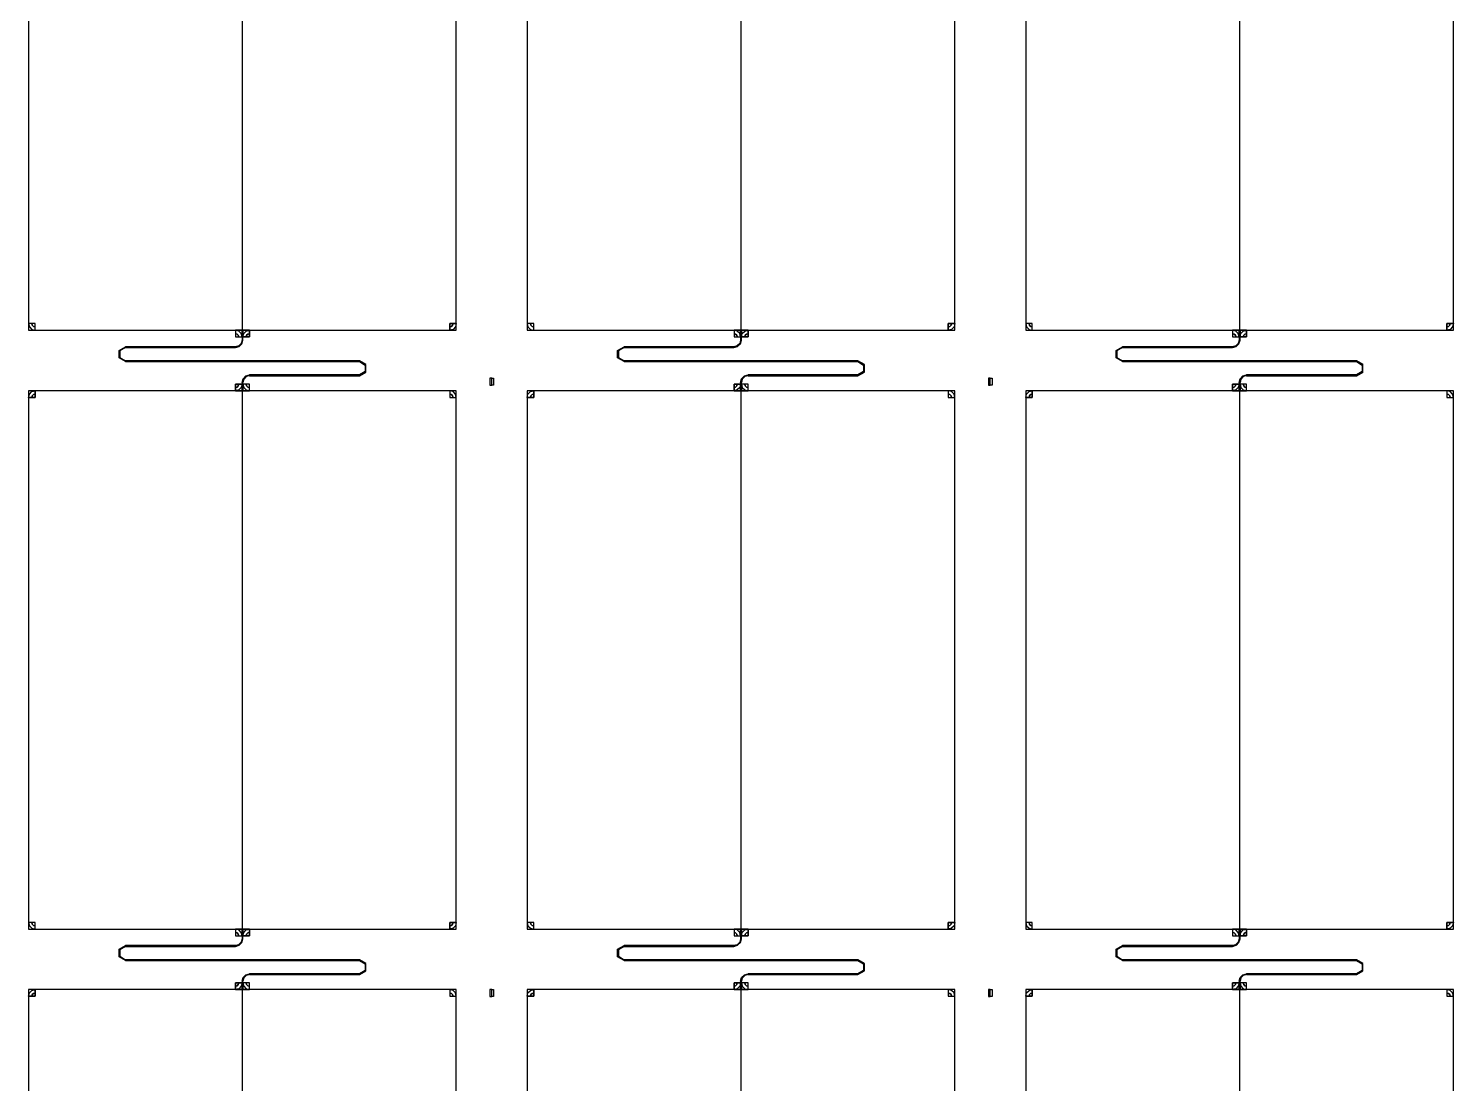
# Model space of a CAD drawing. Extents: x -50899 to 50899, y -48295 to 50898.
# Drawn here: x -25024 to -8876, y 2439 to 14394 of the extents above; entities that cross this region are included whole.
import ezdxf

# ---------------------------------------------------------------- set-up
doc = ezdxf.new("R2010")
doc.units = 0
doc.layers.add('GAP', color=1, linetype='continuous')
doc.layers.add('PIN', color=3, linetype='continuous')

# ---------------------------------------------------------------- blocks, each defined once
blk = doc.blocks.new('C1C')
at = {"layer": 'GAP'}
for points in [[(5550, 34503), (5550, 34583), (5530, 34583), (5530, 34503), (5550, 34503)], [(5550, 27574), (5550, 27654), (5530, 27654), (5530, 27574), (5550, 27574)]]:
    blk.add_lwpolyline(points, dxfattribs=at)
blk = doc.blocks.new('C1CGAP')
for points in [[(5149, 35125), (5149, 41225), (301, 41225), (301, 35125), (5149, 35125)], [(376, 35125), (376, 35200), (301, 35200), (301, 35125), (376, 35125)], [(301, 35200), (311, 35162), (339, 35135), (376, 35125), (376, 35162), (357, 35167), (344, 35181), (339, 35200), (301, 35200)], [(339, 35200), (344, 35181), (357, 35167), (376, 35162), (376, 35200), (376, 35200), (376, 35200), (376, 35200), (339, 35200)], [(2646, 35125), (2646, 35050), (2721, 35050), (2721, 35125), (2646, 35125)], [(2721, 35050), (2710, 35087), (2683, 35115), (2646, 35125), (2646, 35087), (2664, 35082), (2678, 35068), (2683, 35050), (2721, 35050)], [(2683, 35050), (2678, 35068), (2664, 35082), (2646, 35087), (2646, 35050), (2646, 35050), (2646, 35050), (2646, 35050), (2683, 35050)], [(2730, 35014), (2730, 35125), (2721, 35125), (2721, 35014), (2730, 35014)], [(2730, 35125), (2730, 35050), (2805, 35050), (2805, 35125), (2730, 35125)], [(2730, 35050), (2740, 35087), (2767, 35115), (2805, 35125), (2805, 35087), (2786, 35082), (2772, 35068), (2767, 35050), (2730, 35050)], [(2767, 35050), (2772, 35068), (2786, 35082), (2805, 35087), (2805, 35050), (2805, 35050), (2805, 35050), (2805, 35050), (2767, 35050)], [(5149, 35125), (5149, 35200), (5074, 35200), (5074, 35125), (5149, 35125)], [(5149, 35200), (5139, 35162), (5112, 35135), (5074, 35125), (5074, 35162), (5093, 35167), (5106, 35181), (5112, 35200), (5149, 35200)], [(5112, 35200), (5106, 35181), (5093, 35167), (5074, 35162), (5074, 35200), (5074, 35200), (5074, 35200), (5074, 35200), (5112, 35200)], [(1400, 34769), (1327, 34811), (1327, 34896), (1400, 34938), (1400, 34934), (1331, 34894), (1331, 34814), (1400, 34774), (1400, 34769)], [(1400, 34774), (1331, 34814), (1331, 34894), (1400, 34934), (1400, 34929), (1335, 34891), (1335, 34816), (1400, 34778), (1400, 34774)], [(1400, 34929), (2645, 34929), (2645, 34938), (1400, 34938), (1400, 34929)], [(2645, 34929), (2687, 34941), (2718, 34971), (2730, 35014), (2725, 35014), (2714, 34974), (2685, 34944), (2645, 34934), (2645, 34929)], [(2645, 34934), (2685, 34944), (2714, 34974), (2725, 35014), (2721, 35014), (2710, 34976), (2683, 34948), (2645, 34938), (2645, 34934)], [(4050, 34778), (1400, 34778), (1400, 34769), (4050, 34769), (4050, 34778)], [(4050, 34609), (4123, 34651), (4123, 34736), (4050, 34778), (4050, 34774), (4119, 34734), (4119, 34654), (4050, 34614), (4050, 34609)], [(4050, 34614), (4119, 34654), (4119, 34734), (4050, 34774), (4050, 34769), (4115, 34731), (4115, 34656), (4050, 34618), (4050, 34614)], [(2721, 34534), (2732, 34576), (2763, 34607), (2805, 34618), (2805, 34614), (2765, 34603), (2736, 34574), (2725, 34534), (2721, 34534)], [(2725, 34534), (2736, 34574), (2765, 34603), (2805, 34614), (2805, 34609), (2767, 34599), (2740, 34571), (2730, 34534), (2725, 34534)], [(2805, 34609), (4050, 34609), (4050, 34618), (2805, 34618), (2805, 34609)], [(5149, 28339), (5149, 34439), (301, 34439), (301, 28339), (5149, 28339)], [(301, 34439), (301, 34364), (376, 34364), (376, 34439), (301, 34439)], [(301, 34364), (311, 34401), (339, 34429), (376, 34439), (376, 34401), (357, 34396), (344, 34382), (339, 34364), (301, 34364)], [(339, 34364), (344, 34382), (357, 34396), (376, 34401), (376, 34364), (376, 34364), (376, 34364), (376, 34364), (339, 34364)], [(2721, 34439), (2721, 34514), (2646, 34514), (2646, 34439), (2721, 34439)], [(2721, 34514), (2710, 34476), (2683, 34449), (2646, 34439), (2646, 34476), (2664, 34481), (2678, 34495), (2683, 34514), (2721, 34514)], [(2683, 34514), (2678, 34495), (2664, 34481), (2646, 34476), (2646, 34514), (2646, 34514), (2646, 34514), (2646, 34514), (2683, 34514)], [(2730, 34439), (2730, 34534), (2721, 34534), (2721, 34439), (2730, 34439)], [(2805, 34439), (2805, 34514), (2730, 34514), (2730, 34439), (2805, 34439)], [(2730, 34514), (2740, 34476), (2767, 34449), (2805, 34439), (2805, 34476), (2786, 34481), (2772, 34495), (2767, 34514), (2730, 34514)], [(2767, 34514), (2772, 34495), (2786, 34481), (2805, 34476), (2805, 34514), (2805, 34514), (2805, 34514), (2805, 34514), (2767, 34514)], [(5074, 34439), (5074, 34364), (5149, 34364), (5149, 34439), (5074, 34439)], [(5149, 34364), (5139, 34401), (5112, 34429), (5074, 34439), (5074, 34401), (5093, 34396), (5106, 34382), (5112, 34364), (5149, 34364)], [(5112, 34364), (5106, 34382), (5093, 34396), (5074, 34401), (5074, 34364), (5074, 34364), (5074, 34364), (5074, 34364), (5112, 34364)], [(376, 28339), (376, 28414), (301, 28414), (301, 28339), (376, 28339)], [(301, 28414), (311, 28376), (339, 28349), (376, 28339), (376, 28376), (357, 28381), (344, 28395), (339, 28414), (301, 28414)], [(339, 28414), (344, 28395), (357, 28381), (376, 28376), (376, 28414), (376, 28414), (376, 28414), (376, 28414), (339, 28414)], [(2646, 28339), (2646, 28264), (2721, 28264), (2721, 28339), (2646, 28339)], [(2721, 28264), (2710, 28301), (2683, 28329), (2646, 28339), (2646, 28301), (2664, 28296), (2678, 28282), (2683, 28264), (2721, 28264)], [(2683, 28264), (2678, 28282), (2664, 28296), (2646, 28301), (2646, 28264), (2646, 28264), (2646, 28264), (2646, 28264), (2683, 28264)], [(2730, 28228), (2730, 28339), (2721, 28339), (2721, 28228), (2730, 28228)], [(2730, 28339), (2730, 28264), (2805, 28264), (2805, 28339), (2730, 28339)], [(2730, 28264), (2740, 28301), (2767, 28329), (2805, 28339), (2805, 28301), (2786, 28296), (2772, 28282), (2767, 28264), (2730, 28264)], [(2767, 28264), (2772, 28282), (2786, 28296), (2805, 28301), (2805, 28264), (2805, 28264), (2805, 28264), (2805, 28264), (2767, 28264)], [(5149, 28339), (5149, 28414), (5074, 28414), (5074, 28339), (5149, 28339)], [(5149, 28414), (5139, 28376), (5112, 28349), (5074, 28339), (5074, 28376), (5093, 28381), (5106, 28395), (5112, 28414), (5149, 28414)], [(5112, 28414), (5106, 28395), (5093, 28381), (5074, 28376), (5074, 28414), (5074, 28414), (5074, 28414), (5074, 28414), (5112, 28414)], [(1400, 27983), (1327, 28025), (1327, 28110), (1400, 28152), (1400, 28148), (1331, 28108), (1331, 28028), (1400, 27988), (1400, 27983)], [(1400, 27988), (1331, 28028), (1331, 28108), (1400, 28148), (1400, 28143), (1335, 28105), (1335, 28030), (1400, 27992), (1400, 27988)], [(1400, 28143), (2645, 28143), (2645, 28152), (1400, 28152), (1400, 28143)], [(2645, 28143), (2687, 28155), (2718, 28185), (2730, 28228), (2725, 28228), (2714, 28188), (2685, 28158), (2645, 28148), (2645, 28143)], [(2645, 28148), (2685, 28158), (2714, 28188), (2725, 28228), (2721, 28228), (2710, 28190), (2683, 28162), (2645, 28152), (2645, 28148)], [(4050, 27992), (1400, 27992), (1400, 27983), (4050, 27983), (4050, 27992)], [(4050, 27823), (4123, 27865), (4123, 27950), (4050, 27992), (4050, 27988), (4119, 27948), (4119, 27868), (4050, 27828), (4050, 27823)], [(4050, 27828), (4119, 27868), (4119, 27948), (4050, 27988), (4050, 27983), (4115, 27945), (4115, 27870), (4050, 27832), (4050, 27828)], [(2721, 27748), (2732, 27790), (2763, 27821), (2805, 27832), (2805, 27828), (2765, 27817), (2736, 27788), (2725, 27748), (2721, 27748)], [(2725, 27748), (2736, 27788), (2765, 27817), (2805, 27828), (2805, 27823), (2767, 27813), (2740, 27785), (2730, 27748), (2725, 27748)], [(2805, 27823), (4050, 27823), (4050, 27832), (2805, 27832), (2805, 27823)], [(5149, 21553), (5149, 27653), (301, 27653), (301, 21553), (5149, 21553)], [(301, 27653), (301, 27578), (376, 27578), (376, 27653), (301, 27653)], [(301, 27578), (311, 27615), (339, 27643), (376, 27653), (376, 27615), (357, 27610), (344, 27596), (339, 27578), (301, 27578)], [(339, 27578), (344, 27596), (357, 27610), (376, 27615), (376, 27578), (376, 27578), (376, 27578), (376, 27578), (339, 27578)], [(2721, 27653), (2721, 27728), (2646, 27728), (2646, 27653), (2721, 27653)], [(2721, 27728), (2710, 27690), (2683, 27663), (2646, 27653), (2646, 27690), (2664, 27695), (2678, 27709), (2683, 27728), (2721, 27728)], [(2683, 27728), (2678, 27709), (2664, 27695), (2646, 27690), (2646, 27728), (2646, 27728), (2646, 27728), (2646, 27728), (2683, 27728)], [(2730, 27653), (2730, 27748), (2721, 27748), (2721, 27653), (2730, 27653)], [(2805, 27653), (2805, 27728), (2730, 27728), (2730, 27653), (2805, 27653)], [(2730, 27728), (2740, 27690), (2767, 27663), (2805, 27653), (2805, 27690), (2786, 27695), (2772, 27709), (2767, 27728), (2730, 27728)], [(2767, 27728), (2772, 27709), (2786, 27695), (2805, 27690), (2805, 27728), (2805, 27728), (2805, 27728), (2805, 27728), (2767, 27728)], [(5074, 27653), (5074, 27578), (5149, 27578), (5149, 27653), (5074, 27653)], [(5149, 27578), (5139, 27615), (5112, 27643), (5074, 27653), (5074, 27615), (5093, 27610), (5106, 27596), (5112, 27578), (5149, 27578)], [(5112, 27578), (5106, 27596), (5093, 27610), (5074, 27615), (5074, 27578), (5074, 27578), (5074, 27578), (5074, 27578), (5112, 27578)]]:
    blk.add_lwpolyline(points)
blk = doc.blocks.new('C1CPIN')
for points in [[(2727, 35125), (2727, 41225), (2724, 41225), (2724, 35125), (2727, 35125)], [(339, 35200), (344, 35181), (357, 35167), (376, 35162), (376, 35162), (357, 35167), (344, 35181), (339, 35200), (339, 35200)], [(339, 35200), (344, 35181), (357, 35167), (376, 35162), (376, 35162), (357, 35167), (344, 35181), (339, 35200), (339, 35200)], [(2683, 35050), (2678, 35068), (2664, 35082), (2646, 35087), (2646, 35087), (2664, 35082), (2678, 35068), (2683, 35050), (2683, 35050)], [(2683, 35050), (2678, 35068), (2664, 35082), (2646, 35087), (2646, 35087), (2664, 35082), (2678, 35068), (2683, 35050), (2683, 35050)], [(2727, 35014), (2727, 35125), (2724, 35125), (2724, 35014), (2727, 35014)], [(2767, 35050), (2772, 35068), (2786, 35082), (2805, 35087), (2805, 35087), (2786, 35082), (2772, 35068), (2767, 35050), (2767, 35050)], [(2767, 35050), (2772, 35068), (2786, 35082), (2805, 35087), (2805, 35087), (2786, 35082), (2772, 35068), (2767, 35050), (2767, 35050)], [(5112, 35200), (5106, 35181), (5093, 35167), (5074, 35162), (5074, 35162), (5093, 35167), (5106, 35181), (5112, 35200), (5112, 35200)], [(5112, 35200), (5106, 35181), (5093, 35167), (5074, 35162), (5074, 35162), (5093, 35167), (5106, 35181), (5112, 35200), (5112, 35200)], [(1400, 34772), (1329, 34813), (1329, 34894), (1400, 34935), (1400, 34934), (1331, 34894), (1331, 34814), (1400, 34774), (1400, 34772)], [(1400, 34774), (1331, 34814), (1331, 34894), (1400, 34934), (1400, 34932), (1332, 34893), (1332, 34814), (1400, 34775), (1400, 34774)], [(1400, 34932), (2645, 34932), (2645, 34935), (1400, 34935), (1400, 34932)], [(2645, 34932), (2686, 34943), (2716, 34973), (2727, 35014), (2725, 35014), (2714, 34974), (2685, 34944), (2645, 34934), (2645, 34932)], [(2645, 34934), (2685, 34944), (2714, 34974), (2725, 35014), (2724, 35014), (2713, 34974), (2684, 34946), (2645, 34935), (2645, 34934)], [(4050, 34775), (1400, 34775), (1400, 34772), (4050, 34772), (4050, 34775)], [(4050, 34612), (4121, 34653), (4121, 34734), (4050, 34775), (4050, 34774), (4119, 34734), (4119, 34654), (4050, 34614), (4050, 34612)], [(4050, 34614), (4119, 34654), (4119, 34734), (4050, 34774), (4050, 34772), (4118, 34733), (4118, 34654), (4050, 34615), (4050, 34614)], [(2724, 34534), (2734, 34574), (2764, 34604), (2805, 34615), (2805, 34614), (2765, 34603), (2736, 34574), (2725, 34534), (2724, 34534)], [(2725, 34534), (2736, 34574), (2765, 34603), (2805, 34614), (2805, 34612), (2766, 34602), (2737, 34573), (2727, 34534), (2725, 34534)], [(2805, 34612), (4050, 34612), (4050, 34615), (2805, 34615), (2805, 34612)], [(339, 34364), (344, 34382), (357, 34396), (376, 34401), (376, 34401), (357, 34396), (344, 34382), (339, 34364), (339, 34364)], [(339, 34364), (344, 34382), (357, 34396), (376, 34401), (376, 34401), (357, 34396), (344, 34382), (339, 34364), (339, 34364)], [(2683, 34514), (2678, 34495), (2664, 34481), (2646, 34476), (2646, 34476), (2664, 34481), (2678, 34495), (2683, 34514), (2683, 34514)], [(2683, 34514), (2678, 34495), (2664, 34481), (2646, 34476), (2646, 34476), (2664, 34481), (2678, 34495), (2683, 34514), (2683, 34514)], [(2727, 34439), (2727, 34534), (2724, 34534), (2724, 34439), (2727, 34439)], [(2727, 28339), (2727, 34439), (2724, 34439), (2724, 28339), (2727, 28339)], [(2767, 34514), (2772, 34495), (2786, 34481), (2805, 34476), (2805, 34476), (2786, 34481), (2772, 34495), (2767, 34514), (2767, 34514)], [(2767, 34514), (2772, 34495), (2786, 34481), (2805, 34476), (2805, 34476), (2786, 34481), (2772, 34495), (2767, 34514), (2767, 34514)], [(5112, 34364), (5106, 34382), (5093, 34396), (5074, 34401), (5074, 34401), (5093, 34396), (5106, 34382), (5112, 34364), (5112, 34364)], [(5112, 34364), (5106, 34382), (5093, 34396), (5074, 34401), (5074, 34401), (5093, 34396), (5106, 34382), (5112, 34364), (5112, 34364)], [(339, 28414), (344, 28395), (357, 28381), (376, 28376), (376, 28376), (357, 28381), (344, 28395), (339, 28414), (339, 28414)], [(339, 28414), (344, 28395), (357, 28381), (376, 28376), (376, 28376), (357, 28381), (344, 28395), (339, 28414), (339, 28414)], [(2683, 28264), (2678, 28282), (2664, 28296), (2646, 28301), (2646, 28301), (2664, 28296), (2678, 28282), (2683, 28264), (2683, 28264)], [(2683, 28264), (2678, 28282), (2664, 28296), (2646, 28301), (2646, 28301), (2664, 28296), (2678, 28282), (2683, 28264), (2683, 28264)], [(2727, 28228), (2727, 28339), (2724, 28339), (2724, 28228), (2727, 28228)], [(2767, 28264), (2772, 28282), (2786, 28296), (2805, 28301), (2805, 28301), (2786, 28296), (2772, 28282), (2767, 28264), (2767, 28264)], [(2767, 28264), (2772, 28282), (2786, 28296), (2805, 28301), (2805, 28301), (2786, 28296), (2772, 28282), (2767, 28264), (2767, 28264)], [(5112, 28414), (5106, 28395), (5093, 28381), (5074, 28376), (5074, 28376), (5093, 28381), (5106, 28395), (5112, 28414), (5112, 28414)], [(5112, 28414), (5106, 28395), (5093, 28381), (5074, 28376), (5074, 28376), (5093, 28381), (5106, 28395), (5112, 28414), (5112, 28414)], [(1400, 27986), (1329, 28027), (1329, 28108), (1400, 28149), (1400, 28148), (1331, 28108), (1331, 28028), (1400, 27988), (1400, 27986)], [(1400, 27988), (1331, 28028), (1331, 28108), (1400, 28148), (1400, 28146), (1332, 28107), (1332, 28028), (1400, 27989), (1400, 27988)], [(1400, 28146), (2645, 28146), (2645, 28149), (1400, 28149), (1400, 28146)], [(2645, 28146), (2686, 28157), (2716, 28187), (2727, 28228), (2725, 28228), (2714, 28188), (2685, 28158), (2645, 28148), (2645, 28146)], [(2645, 28148), (2685, 28158), (2714, 28188), (2725, 28228), (2724, 28228), (2713, 28188), (2684, 28160), (2645, 28149), (2645, 28148)], [(4050, 27989), (1400, 27989), (1400, 27986), (4050, 27986), (4050, 27989)], [(4050, 27826), (4121, 27867), (4121, 27948), (4050, 27989), (4050, 27988), (4119, 27948), (4119, 27868), (4050, 27828), (4050, 27826)], [(4050, 27828), (4119, 27868), (4119, 27948), (4050, 27988), (4050, 27986), (4118, 27947), (4118, 27868), (4050, 27829), (4050, 27828)], [(2724, 27748), (2734, 27788), (2764, 27818), (2805, 27829), (2805, 27828), (2765, 27817), (2736, 27788), (2725, 27748), (2724, 27748)], [(2725, 27748), (2736, 27788), (2765, 27817), (2805, 27828), (2805, 27826), (2766, 27816), (2737, 27787), (2727, 27748), (2725, 27748)], [(2805, 27826), (4050, 27826), (4050, 27829), (2805, 27829), (2805, 27826)], [(339, 27578), (344, 27596), (357, 27610), (376, 27615), (376, 27615), (357, 27610), (344, 27596), (339, 27578), (339, 27578)], [(339, 27578), (344, 27596), (357, 27610), (376, 27615), (376, 27615), (357, 27610), (344, 27596), (339, 27578), (339, 27578)], [(2683, 27728), (2678, 27709), (2664, 27695), (2646, 27690), (2646, 27690), (2664, 27695), (2678, 27709), (2683, 27728), (2683, 27728)], [(2683, 27728), (2678, 27709), (2664, 27695), (2646, 27690), (2646, 27690), (2664, 27695), (2678, 27709), (2683, 27728), (2683, 27728)], [(2727, 27653), (2727, 27748), (2724, 27748), (2724, 27653), (2727, 27653)], [(2727, 21553), (2727, 27653), (2724, 27653), (2724, 21553), (2727, 21553)], [(2767, 27728), (2772, 27709), (2786, 27695), (2805, 27690), (2805, 27690), (2786, 27695), (2772, 27709), (2767, 27728), (2767, 27728)], [(2767, 27728), (2772, 27709), (2786, 27695), (2805, 27690), (2805, 27690), (2786, 27695), (2772, 27709), (2767, 27728), (2767, 27728)], [(5112, 27578), (5106, 27596), (5093, 27610), (5074, 27615), (5074, 27615), (5093, 27610), (5106, 27596), (5112, 27578), (5112, 27578)], [(5112, 27578), (5106, 27596), (5093, 27610), (5074, 27615), (5074, 27615), (5093, 27610), (5106, 27596), (5112, 27578), (5112, 27578)]]:
    blk.add_lwpolyline(points)
blk = doc.blocks.new('C1D')
at = {"layer": 'GAP'}
for points in [[(-100, 34503), (-100, 34583), (-80, 34583), (-80, 34503), (-100, 34503)], [(5550, 34503), (5550, 34583), (5530, 34583), (5530, 34503), (5550, 34503)], [(-100, 27574), (-100, 27654), (-80, 27654), (-80, 27574), (-100, 27574)], [(5550, 27574), (5550, 27654), (5530, 27654), (5530, 27574), (5550, 27574)]]:
    blk.add_lwpolyline(points, dxfattribs=at)
blk = doc.blocks.new('C1DGAP')
for points in [[(5149, 35125), (5149, 41225), (301, 41225), (301, 35125), (5149, 35125)], [(376, 35125), (376, 35200), (301, 35200), (301, 35125), (376, 35125)], [(301, 35200), (311, 35162), (339, 35135), (376, 35125), (376, 35162), (357, 35167), (344, 35181), (339, 35200), (301, 35200)], [(339, 35200), (344, 35181), (357, 35167), (376, 35162), (376, 35200), (376, 35200), (376, 35200), (376, 35200), (339, 35200)], [(2646, 35125), (2646, 35050), (2721, 35050), (2721, 35125), (2646, 35125)], [(2721, 35050), (2710, 35087), (2683, 35115), (2646, 35125), (2646, 35087), (2664, 35082), (2678, 35068), (2683, 35050), (2721, 35050)], [(2683, 35050), (2678, 35068), (2664, 35082), (2646, 35087), (2646, 35050), (2646, 35050), (2646, 35050), (2646, 35050), (2683, 35050)], [(2730, 35014), (2730, 35125), (2721, 35125), (2721, 35014), (2730, 35014)], [(2730, 35125), (2730, 35050), (2805, 35050), (2805, 35125), (2730, 35125)], [(2730, 35050), (2740, 35087), (2767, 35115), (2805, 35125), (2805, 35087), (2786, 35082), (2772, 35068), (2767, 35050), (2730, 35050)], [(2767, 35050), (2772, 35068), (2786, 35082), (2805, 35087), (2805, 35050), (2805, 35050), (2805, 35050), (2805, 35050), (2767, 35050)], [(5149, 35125), (5149, 35200), (5074, 35200), (5074, 35125), (5149, 35125)], [(5149, 35200), (5139, 35162), (5112, 35135), (5074, 35125), (5074, 35162), (5093, 35167), (5106, 35181), (5112, 35200), (5149, 35200)], [(5112, 35200), (5106, 35181), (5093, 35167), (5074, 35162), (5074, 35200), (5074, 35200), (5074, 35200), (5074, 35200), (5112, 35200)], [(1400, 34769), (1327, 34811), (1327, 34896), (1400, 34938), (1400, 34934), (1331, 34894), (1331, 34814), (1400, 34774), (1400, 34769)], [(1400, 34774), (1331, 34814), (1331, 34894), (1400, 34934), (1400, 34929), (1335, 34891), (1335, 34816), (1400, 34778), (1400, 34774)], [(1400, 34929), (2645, 34929), (2645, 34938), (1400, 34938), (1400, 34929)], [(2645, 34929), (2687, 34941), (2718, 34971), (2730, 35014), (2725, 35014), (2714, 34974), (2685, 34944), (2645, 34934), (2645, 34929)], [(2645, 34934), (2685, 34944), (2714, 34974), (2725, 35014), (2721, 35014), (2710, 34976), (2683, 34948), (2645, 34938), (2645, 34934)], [(4050, 34778), (1400, 34778), (1400, 34769), (4050, 34769), (4050, 34778)], [(4050, 34609), (4123, 34651), (4123, 34736), (4050, 34778), (4050, 34774), (4119, 34734), (4119, 34654), (4050, 34614), (4050, 34609)], [(4050, 34614), (4119, 34654), (4119, 34734), (4050, 34774), (4050, 34769), (4115, 34731), (4115, 34656), (4050, 34618), (4050, 34614)], [(2721, 34534), (2732, 34576), (2763, 34607), (2805, 34618), (2805, 34614), (2765, 34603), (2736, 34574), (2725, 34534), (2721, 34534)], [(2725, 34534), (2736, 34574), (2765, 34603), (2805, 34614), (2805, 34609), (2767, 34599), (2740, 34571), (2730, 34534), (2725, 34534)], [(2805, 34609), (4050, 34609), (4050, 34618), (2805, 34618), (2805, 34609)], [(5149, 28339), (5149, 34439), (301, 34439), (301, 28339), (5149, 28339)], [(301, 34439), (301, 34364), (376, 34364), (376, 34439), (301, 34439)], [(301, 34364), (311, 34401), (339, 34429), (376, 34439), (376, 34401), (357, 34396), (344, 34382), (339, 34364), (301, 34364)], [(339, 34364), (344, 34382), (357, 34396), (376, 34401), (376, 34364), (376, 34364), (376, 34364), (376, 34364), (339, 34364)], [(2721, 34439), (2721, 34514), (2646, 34514), (2646, 34439), (2721, 34439)], [(2721, 34514), (2710, 34476), (2683, 34449), (2646, 34439), (2646, 34476), (2664, 34481), (2678, 34495), (2683, 34514), (2721, 34514)], [(2683, 34514), (2678, 34495), (2664, 34481), (2646, 34476), (2646, 34514), (2646, 34514), (2646, 34514), (2646, 34514), (2683, 34514)], [(2730, 34439), (2730, 34534), (2721, 34534), (2721, 34439), (2730, 34439)], [(2805, 34439), (2805, 34514), (2730, 34514), (2730, 34439), (2805, 34439)], [(2730, 34514), (2740, 34476), (2767, 34449), (2805, 34439), (2805, 34476), (2786, 34481), (2772, 34495), (2767, 34514), (2730, 34514)], [(2767, 34514), (2772, 34495), (2786, 34481), (2805, 34476), (2805, 34514), (2805, 34514), (2805, 34514), (2805, 34514), (2767, 34514)], [(5074, 34439), (5074, 34364), (5149, 34364), (5149, 34439), (5074, 34439)], [(5149, 34364), (5139, 34401), (5112, 34429), (5074, 34439), (5074, 34401), (5093, 34396), (5106, 34382), (5112, 34364), (5149, 34364)], [(5112, 34364), (5106, 34382), (5093, 34396), (5074, 34401), (5074, 34364), (5074, 34364), (5074, 34364), (5074, 34364), (5112, 34364)], [(376, 28339), (376, 28414), (301, 28414), (301, 28339), (376, 28339)], [(301, 28414), (311, 28376), (339, 28349), (376, 28339), (376, 28376), (357, 28381), (344, 28395), (339, 28414), (301, 28414)], [(339, 28414), (344, 28395), (357, 28381), (376, 28376), (376, 28414), (376, 28414), (376, 28414), (376, 28414), (339, 28414)], [(2646, 28339), (2646, 28264), (2721, 28264), (2721, 28339), (2646, 28339)], [(2721, 28264), (2710, 28301), (2683, 28329), (2646, 28339), (2646, 28301), (2664, 28296), (2678, 28282), (2683, 28264), (2721, 28264)], [(2683, 28264), (2678, 28282), (2664, 28296), (2646, 28301), (2646, 28264), (2646, 28264), (2646, 28264), (2646, 28264), (2683, 28264)], [(2730, 28228), (2730, 28339), (2721, 28339), (2721, 28228), (2730, 28228)], [(2730, 28339), (2730, 28264), (2805, 28264), (2805, 28339), (2730, 28339)], [(2730, 28264), (2740, 28301), (2767, 28329), (2805, 28339), (2805, 28301), (2786, 28296), (2772, 28282), (2767, 28264), (2730, 28264)], [(2767, 28264), (2772, 28282), (2786, 28296), (2805, 28301), (2805, 28264), (2805, 28264), (2805, 28264), (2805, 28264), (2767, 28264)], [(5149, 28339), (5149, 28414), (5074, 28414), (5074, 28339), (5149, 28339)], [(5149, 28414), (5139, 28376), (5112, 28349), (5074, 28339), (5074, 28376), (5093, 28381), (5106, 28395), (5112, 28414), (5149, 28414)], [(5112, 28414), (5106, 28395), (5093, 28381), (5074, 28376), (5074, 28414), (5074, 28414), (5074, 28414), (5074, 28414), (5112, 28414)], [(1400, 27983), (1327, 28025), (1327, 28110), (1400, 28152), (1400, 28148), (1331, 28108), (1331, 28028), (1400, 27988), (1400, 27983)], [(1400, 27988), (1331, 28028), (1331, 28108), (1400, 28148), (1400, 28143), (1335, 28105), (1335, 28030), (1400, 27992), (1400, 27988)], [(1400, 28143), (2645, 28143), (2645, 28152), (1400, 28152), (1400, 28143)], [(2645, 28143), (2687, 28155), (2718, 28185), (2730, 28228), (2725, 28228), (2714, 28188), (2685, 28158), (2645, 28148), (2645, 28143)], [(2645, 28148), (2685, 28158), (2714, 28188), (2725, 28228), (2721, 28228), (2710, 28190), (2683, 28162), (2645, 28152), (2645, 28148)], [(4050, 27992), (1400, 27992), (1400, 27983), (4050, 27983), (4050, 27992)], [(4050, 27823), (4123, 27865), (4123, 27950), (4050, 27992), (4050, 27988), (4119, 27948), (4119, 27868), (4050, 27828), (4050, 27823)], [(4050, 27828), (4119, 27868), (4119, 27948), (4050, 27988), (4050, 27983), (4115, 27945), (4115, 27870), (4050, 27832), (4050, 27828)], [(2721, 27748), (2732, 27790), (2763, 27821), (2805, 27832), (2805, 27828), (2765, 27817), (2736, 27788), (2725, 27748), (2721, 27748)], [(2725, 27748), (2736, 27788), (2765, 27817), (2805, 27828), (2805, 27823), (2767, 27813), (2740, 27785), (2730, 27748), (2725, 27748)], [(2805, 27823), (4050, 27823), (4050, 27832), (2805, 27832), (2805, 27823)], [(5149, 21553), (5149, 27653), (301, 27653), (301, 21553), (5149, 21553)], [(301, 27653), (301, 27578), (376, 27578), (376, 27653), (301, 27653)], [(301, 27578), (311, 27615), (339, 27643), (376, 27653), (376, 27615), (357, 27610), (344, 27596), (339, 27578), (301, 27578)], [(339, 27578), (344, 27596), (357, 27610), (376, 27615), (376, 27578), (376, 27578), (376, 27578), (376, 27578), (339, 27578)], [(2721, 27653), (2721, 27728), (2646, 27728), (2646, 27653), (2721, 27653)], [(2721, 27728), (2710, 27690), (2683, 27663), (2646, 27653), (2646, 27690), (2664, 27695), (2678, 27709), (2683, 27728), (2721, 27728)], [(2683, 27728), (2678, 27709), (2664, 27695), (2646, 27690), (2646, 27728), (2646, 27728), (2646, 27728), (2646, 27728), (2683, 27728)], [(2730, 27653), (2730, 27748), (2721, 27748), (2721, 27653), (2730, 27653)], [(2805, 27653), (2805, 27728), (2730, 27728), (2730, 27653), (2805, 27653)], [(2730, 27728), (2740, 27690), (2767, 27663), (2805, 27653), (2805, 27690), (2786, 27695), (2772, 27709), (2767, 27728), (2730, 27728)], [(2767, 27728), (2772, 27709), (2786, 27695), (2805, 27690), (2805, 27728), (2805, 27728), (2805, 27728), (2805, 27728), (2767, 27728)], [(5074, 27653), (5074, 27578), (5149, 27578), (5149, 27653), (5074, 27653)], [(5149, 27578), (5139, 27615), (5112, 27643), (5074, 27653), (5074, 27615), (5093, 27610), (5106, 27596), (5112, 27578), (5149, 27578)], [(5112, 27578), (5106, 27596), (5093, 27610), (5074, 27615), (5074, 27578), (5074, 27578), (5074, 27578), (5074, 27578), (5112, 27578)]]:
    blk.add_lwpolyline(points)
blk = doc.blocks.new('C1DPIN')
for points in [[(2727, 35125), (2727, 41225), (2724, 41225), (2724, 35125), (2727, 35125)], [(339, 35200), (344, 35181), (357, 35167), (376, 35162), (376, 35162), (357, 35167), (344, 35181), (339, 35200), (339, 35200)], [(339, 35200), (344, 35181), (357, 35167), (376, 35162), (376, 35162), (357, 35167), (344, 35181), (339, 35200), (339, 35200)], [(2683, 35050), (2678, 35068), (2664, 35082), (2646, 35087), (2646, 35087), (2664, 35082), (2678, 35068), (2683, 35050), (2683, 35050)], [(2683, 35050), (2678, 35068), (2664, 35082), (2646, 35087), (2646, 35087), (2664, 35082), (2678, 35068), (2683, 35050), (2683, 35050)], [(2727, 35014), (2727, 35125), (2724, 35125), (2724, 35014), (2727, 35014)], [(2767, 35050), (2772, 35068), (2786, 35082), (2805, 35087), (2805, 35087), (2786, 35082), (2772, 35068), (2767, 35050), (2767, 35050)], [(2767, 35050), (2772, 35068), (2786, 35082), (2805, 35087), (2805, 35087), (2786, 35082), (2772, 35068), (2767, 35050), (2767, 35050)], [(5112, 35200), (5106, 35181), (5093, 35167), (5074, 35162), (5074, 35162), (5093, 35167), (5106, 35181), (5112, 35200), (5112, 35200)], [(5112, 35200), (5106, 35181), (5093, 35167), (5074, 35162), (5074, 35162), (5093, 35167), (5106, 35181), (5112, 35200), (5112, 35200)], [(1400, 34772), (1329, 34813), (1329, 34894), (1400, 34935), (1400, 34934), (1331, 34894), (1331, 34814), (1400, 34774), (1400, 34772)], [(1400, 34774), (1331, 34814), (1331, 34894), (1400, 34934), (1400, 34932), (1332, 34893), (1332, 34814), (1400, 34775), (1400, 34774)], [(1400, 34932), (2645, 34932), (2645, 34935), (1400, 34935), (1400, 34932)], [(2645, 34932), (2686, 34943), (2716, 34973), (2727, 35014), (2725, 35014), (2714, 34974), (2685, 34944), (2645, 34934), (2645, 34932)], [(2645, 34934), (2685, 34944), (2714, 34974), (2725, 35014), (2724, 35014), (2713, 34974), (2684, 34946), (2645, 34935), (2645, 34934)], [(4050, 34775), (1400, 34775), (1400, 34772), (4050, 34772), (4050, 34775)], [(4050, 34612), (4121, 34653), (4121, 34734), (4050, 34775), (4050, 34774), (4119, 34734), (4119, 34654), (4050, 34614), (4050, 34612)], [(4050, 34614), (4119, 34654), (4119, 34734), (4050, 34774), (4050, 34772), (4118, 34733), (4118, 34654), (4050, 34615), (4050, 34614)], [(2724, 34534), (2734, 34574), (2764, 34604), (2805, 34615), (2805, 34614), (2765, 34603), (2736, 34574), (2725, 34534), (2724, 34534)], [(2725, 34534), (2736, 34574), (2765, 34603), (2805, 34614), (2805, 34612), (2766, 34602), (2737, 34573), (2727, 34534), (2725, 34534)], [(2805, 34612), (4050, 34612), (4050, 34615), (2805, 34615), (2805, 34612)], [(339, 34364), (344, 34382), (357, 34396), (376, 34401), (376, 34401), (357, 34396), (344, 34382), (339, 34364), (339, 34364)], [(339, 34364), (344, 34382), (357, 34396), (376, 34401), (376, 34401), (357, 34396), (344, 34382), (339, 34364), (339, 34364)], [(2683, 34514), (2678, 34495), (2664, 34481), (2646, 34476), (2646, 34476), (2664, 34481), (2678, 34495), (2683, 34514), (2683, 34514)], [(2683, 34514), (2678, 34495), (2664, 34481), (2646, 34476), (2646, 34476), (2664, 34481), (2678, 34495), (2683, 34514), (2683, 34514)], [(2727, 34439), (2727, 34534), (2724, 34534), (2724, 34439), (2727, 34439)], [(2727, 28339), (2727, 34439), (2724, 34439), (2724, 28339), (2727, 28339)], [(2767, 34514), (2772, 34495), (2786, 34481), (2805, 34476), (2805, 34476), (2786, 34481), (2772, 34495), (2767, 34514), (2767, 34514)], [(2767, 34514), (2772, 34495), (2786, 34481), (2805, 34476), (2805, 34476), (2786, 34481), (2772, 34495), (2767, 34514), (2767, 34514)], [(5112, 34364), (5106, 34382), (5093, 34396), (5074, 34401), (5074, 34401), (5093, 34396), (5106, 34382), (5112, 34364), (5112, 34364)], [(5112, 34364), (5106, 34382), (5093, 34396), (5074, 34401), (5074, 34401), (5093, 34396), (5106, 34382), (5112, 34364), (5112, 34364)], [(339, 28414), (344, 28395), (357, 28381), (376, 28376), (376, 28376), (357, 28381), (344, 28395), (339, 28414), (339, 28414)], [(339, 28414), (344, 28395), (357, 28381), (376, 28376), (376, 28376), (357, 28381), (344, 28395), (339, 28414), (339, 28414)], [(2683, 28264), (2678, 28282), (2664, 28296), (2646, 28301), (2646, 28301), (2664, 28296), (2678, 28282), (2683, 28264), (2683, 28264)], [(2683, 28264), (2678, 28282), (2664, 28296), (2646, 28301), (2646, 28301), (2664, 28296), (2678, 28282), (2683, 28264), (2683, 28264)], [(2727, 28228), (2727, 28339), (2724, 28339), (2724, 28228), (2727, 28228)], [(2767, 28264), (2772, 28282), (2786, 28296), (2805, 28301), (2805, 28301), (2786, 28296), (2772, 28282), (2767, 28264), (2767, 28264)], [(2767, 28264), (2772, 28282), (2786, 28296), (2805, 28301), (2805, 28301), (2786, 28296), (2772, 28282), (2767, 28264), (2767, 28264)], [(5112, 28414), (5106, 28395), (5093, 28381), (5074, 28376), (5074, 28376), (5093, 28381), (5106, 28395), (5112, 28414), (5112, 28414)], [(5112, 28414), (5106, 28395), (5093, 28381), (5074, 28376), (5074, 28376), (5093, 28381), (5106, 28395), (5112, 28414), (5112, 28414)], [(1400, 27986), (1329, 28027), (1329, 28108), (1400, 28149), (1400, 28148), (1331, 28108), (1331, 28028), (1400, 27988), (1400, 27986)], [(1400, 27988), (1331, 28028), (1331, 28108), (1400, 28148), (1400, 28146), (1332, 28107), (1332, 28028), (1400, 27989), (1400, 27988)], [(1400, 28146), (2645, 28146), (2645, 28149), (1400, 28149), (1400, 28146)], [(2645, 28146), (2686, 28157), (2716, 28187), (2727, 28228), (2725, 28228), (2714, 28188), (2685, 28158), (2645, 28148), (2645, 28146)], [(2645, 28148), (2685, 28158), (2714, 28188), (2725, 28228), (2724, 28228), (2713, 28188), (2684, 28160), (2645, 28149), (2645, 28148)], [(4050, 27989), (1400, 27989), (1400, 27986), (4050, 27986), (4050, 27989)], [(4050, 27826), (4121, 27867), (4121, 27948), (4050, 27989), (4050, 27988), (4119, 27948), (4119, 27868), (4050, 27828), (4050, 27826)], [(4050, 27828), (4119, 27868), (4119, 27948), (4050, 27988), (4050, 27986), (4118, 27947), (4118, 27868), (4050, 27829), (4050, 27828)], [(2724, 27748), (2734, 27788), (2764, 27818), (2805, 27829), (2805, 27828), (2765, 27817), (2736, 27788), (2725, 27748), (2724, 27748)], [(2725, 27748), (2736, 27788), (2765, 27817), (2805, 27828), (2805, 27826), (2766, 27816), (2737, 27787), (2727, 27748), (2725, 27748)], [(2805, 27826), (4050, 27826), (4050, 27829), (2805, 27829), (2805, 27826)], [(339, 27578), (344, 27596), (357, 27610), (376, 27615), (376, 27615), (357, 27610), (344, 27596), (339, 27578), (339, 27578)], [(339, 27578), (344, 27596), (357, 27610), (376, 27615), (376, 27615), (357, 27610), (344, 27596), (339, 27578), (339, 27578)], [(2683, 27728), (2678, 27709), (2664, 27695), (2646, 27690), (2646, 27690), (2664, 27695), (2678, 27709), (2683, 27728), (2683, 27728)], [(2683, 27728), (2678, 27709), (2664, 27695), (2646, 27690), (2646, 27690), (2664, 27695), (2678, 27709), (2683, 27728), (2683, 27728)], [(2727, 27653), (2727, 27748), (2724, 27748), (2724, 27653), (2727, 27653)], [(2727, 21553), (2727, 27653), (2724, 27653), (2724, 21553), (2727, 21553)], [(2767, 27728), (2772, 27709), (2786, 27695), (2805, 27690), (2805, 27690), (2786, 27695), (2772, 27709), (2767, 27728), (2767, 27728)], [(2767, 27728), (2772, 27709), (2786, 27695), (2805, 27690), (2805, 27690), (2786, 27695), (2772, 27709), (2767, 27728), (2767, 27728)], [(5112, 27578), (5106, 27596), (5093, 27610), (5074, 27615), (5074, 27615), (5093, 27610), (5106, 27596), (5112, 27578), (5112, 27578)], [(5112, 27578), (5106, 27596), (5093, 27610), (5074, 27615), (5074, 27615), (5093, 27610), (5106, 27596), (5112, 27578), (5112, 27578)]]:
    blk.add_lwpolyline(points)
blk = doc.blocks.new('C1E')
at = {"layer": 'GAP'}
for points in [[(-100, 34503), (-100, 34583), (-80, 34583), (-80, 34503), (-100, 34503)], [(-100, 27574), (-100, 27654), (-80, 27654), (-80, 27574), (-100, 27574)]]:
    blk.add_lwpolyline(points, dxfattribs=at)
blk = doc.blocks.new('C1EGAP')
for points in [[(5149, 35125), (5149, 41225), (301, 41225), (301, 35125), (5149, 35125)], [(376, 35125), (376, 35200), (301, 35200), (301, 35125), (376, 35125)], [(301, 35200), (311, 35162), (339, 35135), (376, 35125), (376, 35162), (357, 35167), (344, 35181), (339, 35200), (301, 35200)], [(339, 35200), (344, 35181), (357, 35167), (376, 35162), (376, 35200), (376, 35200), (376, 35200), (376, 35200), (339, 35200)], [(2646, 35125), (2646, 35050), (2721, 35050), (2721, 35125), (2646, 35125)], [(2721, 35050), (2710, 35087), (2683, 35115), (2646, 35125), (2646, 35087), (2664, 35082), (2678, 35068), (2683, 35050), (2721, 35050)], [(2683, 35050), (2678, 35068), (2664, 35082), (2646, 35087), (2646, 35050), (2646, 35050), (2646, 35050), (2646, 35050), (2683, 35050)], [(2730, 35014), (2730, 35125), (2721, 35125), (2721, 35014), (2730, 35014)], [(2730, 35125), (2730, 35050), (2805, 35050), (2805, 35125), (2730, 35125)], [(2730, 35050), (2740, 35087), (2767, 35115), (2805, 35125), (2805, 35087), (2786, 35082), (2772, 35068), (2767, 35050), (2730, 35050)], [(2767, 35050), (2772, 35068), (2786, 35082), (2805, 35087), (2805, 35050), (2805, 35050), (2805, 35050), (2805, 35050), (2767, 35050)], [(5149, 35125), (5149, 35200), (5074, 35200), (5074, 35125), (5149, 35125)], [(5149, 35200), (5139, 35162), (5112, 35135), (5074, 35125), (5074, 35162), (5093, 35167), (5106, 35181), (5112, 35200), (5149, 35200)], [(5112, 35200), (5106, 35181), (5093, 35167), (5074, 35162), (5074, 35200), (5074, 35200), (5074, 35200), (5074, 35200), (5112, 35200)], [(1400, 34769), (1327, 34811), (1327, 34896), (1400, 34938), (1400, 34934), (1331, 34894), (1331, 34814), (1400, 34774), (1400, 34769)], [(1400, 34774), (1331, 34814), (1331, 34894), (1400, 34934), (1400, 34929), (1335, 34891), (1335, 34816), (1400, 34778), (1400, 34774)], [(1400, 34929), (2645, 34929), (2645, 34938), (1400, 34938), (1400, 34929)], [(2645, 34929), (2687, 34941), (2718, 34971), (2730, 35014), (2725, 35014), (2714, 34974), (2685, 34944), (2645, 34934), (2645, 34929)], [(2645, 34934), (2685, 34944), (2714, 34974), (2725, 35014), (2721, 35014), (2710, 34976), (2683, 34948), (2645, 34938), (2645, 34934)], [(4050, 34778), (1400, 34778), (1400, 34769), (4050, 34769), (4050, 34778)], [(4050, 34609), (4123, 34651), (4123, 34736), (4050, 34778), (4050, 34774), (4119, 34734), (4119, 34654), (4050, 34614), (4050, 34609)], [(4050, 34614), (4119, 34654), (4119, 34734), (4050, 34774), (4050, 34769), (4115, 34731), (4115, 34656), (4050, 34618), (4050, 34614)], [(2721, 34534), (2732, 34576), (2763, 34607), (2805, 34618), (2805, 34614), (2765, 34603), (2736, 34574), (2725, 34534), (2721, 34534)], [(2725, 34534), (2736, 34574), (2765, 34603), (2805, 34614), (2805, 34609), (2767, 34599), (2740, 34571), (2730, 34534), (2725, 34534)], [(2805, 34609), (4050, 34609), (4050, 34618), (2805, 34618), (2805, 34609)], [(5149, 28339), (5149, 34439), (301, 34439), (301, 28339), (5149, 28339)], [(301, 34439), (301, 34364), (376, 34364), (376, 34439), (301, 34439)], [(301, 34364), (311, 34401), (339, 34429), (376, 34439), (376, 34401), (357, 34396), (344, 34382), (339, 34364), (301, 34364)], [(339, 34364), (344, 34382), (357, 34396), (376, 34401), (376, 34364), (376, 34364), (376, 34364), (376, 34364), (339, 34364)], [(2721, 34439), (2721, 34514), (2646, 34514), (2646, 34439), (2721, 34439)], [(2721, 34514), (2710, 34476), (2683, 34449), (2646, 34439), (2646, 34476), (2664, 34481), (2678, 34495), (2683, 34514), (2721, 34514)], [(2683, 34514), (2678, 34495), (2664, 34481), (2646, 34476), (2646, 34514), (2646, 34514), (2646, 34514), (2646, 34514), (2683, 34514)], [(2730, 34439), (2730, 34534), (2721, 34534), (2721, 34439), (2730, 34439)], [(2805, 34439), (2805, 34514), (2730, 34514), (2730, 34439), (2805, 34439)], [(2730, 34514), (2740, 34476), (2767, 34449), (2805, 34439), (2805, 34476), (2786, 34481), (2772, 34495), (2767, 34514), (2730, 34514)], [(2767, 34514), (2772, 34495), (2786, 34481), (2805, 34476), (2805, 34514), (2805, 34514), (2805, 34514), (2805, 34514), (2767, 34514)], [(5074, 34439), (5074, 34364), (5149, 34364), (5149, 34439), (5074, 34439)], [(5149, 34364), (5139, 34401), (5112, 34429), (5074, 34439), (5074, 34401), (5093, 34396), (5106, 34382), (5112, 34364), (5149, 34364)], [(5112, 34364), (5106, 34382), (5093, 34396), (5074, 34401), (5074, 34364), (5074, 34364), (5074, 34364), (5074, 34364), (5112, 34364)], [(376, 28339), (376, 28414), (301, 28414), (301, 28339), (376, 28339)], [(301, 28414), (311, 28376), (339, 28349), (376, 28339), (376, 28376), (357, 28381), (344, 28395), (339, 28414), (301, 28414)], [(339, 28414), (344, 28395), (357, 28381), (376, 28376), (376, 28414), (376, 28414), (376, 28414), (376, 28414), (339, 28414)], [(2646, 28339), (2646, 28264), (2721, 28264), (2721, 28339), (2646, 28339)], [(2721, 28264), (2710, 28301), (2683, 28329), (2646, 28339), (2646, 28301), (2664, 28296), (2678, 28282), (2683, 28264), (2721, 28264)], [(2683, 28264), (2678, 28282), (2664, 28296), (2646, 28301), (2646, 28264), (2646, 28264), (2646, 28264), (2646, 28264), (2683, 28264)], [(2730, 28228), (2730, 28339), (2721, 28339), (2721, 28228), (2730, 28228)], [(2730, 28339), (2730, 28264), (2805, 28264), (2805, 28339), (2730, 28339)], [(2730, 28264), (2740, 28301), (2767, 28329), (2805, 28339), (2805, 28301), (2786, 28296), (2772, 28282), (2767, 28264), (2730, 28264)], [(2767, 28264), (2772, 28282), (2786, 28296), (2805, 28301), (2805, 28264), (2805, 28264), (2805, 28264), (2805, 28264), (2767, 28264)], [(5149, 28339), (5149, 28414), (5074, 28414), (5074, 28339), (5149, 28339)], [(5149, 28414), (5139, 28376), (5112, 28349), (5074, 28339), (5074, 28376), (5093, 28381), (5106, 28395), (5112, 28414), (5149, 28414)], [(5112, 28414), (5106, 28395), (5093, 28381), (5074, 28376), (5074, 28414), (5074, 28414), (5074, 28414), (5074, 28414), (5112, 28414)], [(1400, 27983), (1327, 28025), (1327, 28110), (1400, 28152), (1400, 28148), (1331, 28108), (1331, 28028), (1400, 27988), (1400, 27983)], [(1400, 27988), (1331, 28028), (1331, 28108), (1400, 28148), (1400, 28143), (1335, 28105), (1335, 28030), (1400, 27992), (1400, 27988)], [(1400, 28143), (2645, 28143), (2645, 28152), (1400, 28152), (1400, 28143)], [(2645, 28143), (2687, 28155), (2718, 28185), (2730, 28228), (2725, 28228), (2714, 28188), (2685, 28158), (2645, 28148), (2645, 28143)], [(2645, 28148), (2685, 28158), (2714, 28188), (2725, 28228), (2721, 28228), (2710, 28190), (2683, 28162), (2645, 28152), (2645, 28148)], [(4050, 27992), (1400, 27992), (1400, 27983), (4050, 27983), (4050, 27992)], [(4050, 27823), (4123, 27865), (4123, 27950), (4050, 27992), (4050, 27988), (4119, 27948), (4119, 27868), (4050, 27828), (4050, 27823)], [(4050, 27828), (4119, 27868), (4119, 27948), (4050, 27988), (4050, 27983), (4115, 27945), (4115, 27870), (4050, 27832), (4050, 27828)], [(2721, 27748), (2732, 27790), (2763, 27821), (2805, 27832), (2805, 27828), (2765, 27817), (2736, 27788), (2725, 27748), (2721, 27748)], [(2725, 27748), (2736, 27788), (2765, 27817), (2805, 27828), (2805, 27823), (2767, 27813), (2740, 27785), (2730, 27748), (2725, 27748)], [(2805, 27823), (4050, 27823), (4050, 27832), (2805, 27832), (2805, 27823)], [(5149, 21553), (5149, 27653), (301, 27653), (301, 21553), (5149, 21553)], [(301, 27653), (301, 27578), (376, 27578), (376, 27653), (301, 27653)], [(301, 27578), (311, 27615), (339, 27643), (376, 27653), (376, 27615), (357, 27610), (344, 27596), (339, 27578), (301, 27578)], [(339, 27578), (344, 27596), (357, 27610), (376, 27615), (376, 27578), (376, 27578), (376, 27578), (376, 27578), (339, 27578)], [(2721, 27653), (2721, 27728), (2646, 27728), (2646, 27653), (2721, 27653)], [(2721, 27728), (2710, 27690), (2683, 27663), (2646, 27653), (2646, 27690), (2664, 27695), (2678, 27709), (2683, 27728), (2721, 27728)], [(2683, 27728), (2678, 27709), (2664, 27695), (2646, 27690), (2646, 27728), (2646, 27728), (2646, 27728), (2646, 27728), (2683, 27728)], [(2730, 27653), (2730, 27748), (2721, 27748), (2721, 27653), (2730, 27653)], [(2805, 27653), (2805, 27728), (2730, 27728), (2730, 27653), (2805, 27653)], [(2730, 27728), (2740, 27690), (2767, 27663), (2805, 27653), (2805, 27690), (2786, 27695), (2772, 27709), (2767, 27728), (2730, 27728)], [(2767, 27728), (2772, 27709), (2786, 27695), (2805, 27690), (2805, 27728), (2805, 27728), (2805, 27728), (2805, 27728), (2767, 27728)], [(5074, 27653), (5074, 27578), (5149, 27578), (5149, 27653), (5074, 27653)], [(5149, 27578), (5139, 27615), (5112, 27643), (5074, 27653), (5074, 27615), (5093, 27610), (5106, 27596), (5112, 27578), (5149, 27578)], [(5112, 27578), (5106, 27596), (5093, 27610), (5074, 27615), (5074, 27578), (5074, 27578), (5074, 27578), (5074, 27578), (5112, 27578)]]:
    blk.add_lwpolyline(points)
blk = doc.blocks.new('C1EPIN')
for points in [[(2727, 35125), (2727, 41225), (2724, 41225), (2724, 35125), (2727, 35125)], [(339, 35200), (344, 35181), (357, 35167), (376, 35162), (376, 35162), (357, 35167), (344, 35181), (339, 35200), (339, 35200)], [(339, 35200), (344, 35181), (357, 35167), (376, 35162), (376, 35162), (357, 35167), (344, 35181), (339, 35200), (339, 35200)], [(2683, 35050), (2678, 35068), (2664, 35082), (2646, 35087), (2646, 35087), (2664, 35082), (2678, 35068), (2683, 35050), (2683, 35050)], [(2683, 35050), (2678, 35068), (2664, 35082), (2646, 35087), (2646, 35087), (2664, 35082), (2678, 35068), (2683, 35050), (2683, 35050)], [(2727, 35014), (2727, 35125), (2724, 35125), (2724, 35014), (2727, 35014)], [(2767, 35050), (2772, 35068), (2786, 35082), (2805, 35087), (2805, 35087), (2786, 35082), (2772, 35068), (2767, 35050), (2767, 35050)], [(2767, 35050), (2772, 35068), (2786, 35082), (2805, 35087), (2805, 35087), (2786, 35082), (2772, 35068), (2767, 35050), (2767, 35050)], [(5112, 35200), (5106, 35181), (5093, 35167), (5074, 35162), (5074, 35162), (5093, 35167), (5106, 35181), (5112, 35200), (5112, 35200)], [(5112, 35200), (5106, 35181), (5093, 35167), (5074, 35162), (5074, 35162), (5093, 35167), (5106, 35181), (5112, 35200), (5112, 35200)], [(1400, 34772), (1329, 34813), (1329, 34894), (1400, 34935), (1400, 34934), (1331, 34894), (1331, 34814), (1400, 34774), (1400, 34772)], [(1400, 34774), (1331, 34814), (1331, 34894), (1400, 34934), (1400, 34932), (1332, 34893), (1332, 34814), (1400, 34775), (1400, 34774)], [(1400, 34932), (2645, 34932), (2645, 34935), (1400, 34935), (1400, 34932)], [(2645, 34932), (2686, 34943), (2716, 34973), (2727, 35014), (2725, 35014), (2714, 34974), (2685, 34944), (2645, 34934), (2645, 34932)], [(2645, 34934), (2685, 34944), (2714, 34974), (2725, 35014), (2724, 35014), (2713, 34974), (2684, 34946), (2645, 34935), (2645, 34934)], [(4050, 34775), (1400, 34775), (1400, 34772), (4050, 34772), (4050, 34775)], [(4050, 34612), (4121, 34653), (4121, 34734), (4050, 34775), (4050, 34774), (4119, 34734), (4119, 34654), (4050, 34614), (4050, 34612)], [(4050, 34614), (4119, 34654), (4119, 34734), (4050, 34774), (4050, 34772), (4118, 34733), (4118, 34654), (4050, 34615), (4050, 34614)], [(2724, 34534), (2734, 34574), (2764, 34604), (2805, 34615), (2805, 34614), (2765, 34603), (2736, 34574), (2725, 34534), (2724, 34534)], [(2725, 34534), (2736, 34574), (2765, 34603), (2805, 34614), (2805, 34612), (2766, 34602), (2737, 34573), (2727, 34534), (2725, 34534)], [(2805, 34612), (4050, 34612), (4050, 34615), (2805, 34615), (2805, 34612)], [(339, 34364), (344, 34382), (357, 34396), (376, 34401), (376, 34401), (357, 34396), (344, 34382), (339, 34364), (339, 34364)], [(339, 34364), (344, 34382), (357, 34396), (376, 34401), (376, 34401), (357, 34396), (344, 34382), (339, 34364), (339, 34364)], [(2683, 34514), (2678, 34495), (2664, 34481), (2646, 34476), (2646, 34476), (2664, 34481), (2678, 34495), (2683, 34514), (2683, 34514)], [(2683, 34514), (2678, 34495), (2664, 34481), (2646, 34476), (2646, 34476), (2664, 34481), (2678, 34495), (2683, 34514), (2683, 34514)], [(2727, 34439), (2727, 34534), (2724, 34534), (2724, 34439), (2727, 34439)], [(2727, 28339), (2727, 34439), (2724, 34439), (2724, 28339), (2727, 28339)], [(2767, 34514), (2772, 34495), (2786, 34481), (2805, 34476), (2805, 34476), (2786, 34481), (2772, 34495), (2767, 34514), (2767, 34514)], [(2767, 34514), (2772, 34495), (2786, 34481), (2805, 34476), (2805, 34476), (2786, 34481), (2772, 34495), (2767, 34514), (2767, 34514)], [(5112, 34364), (5106, 34382), (5093, 34396), (5074, 34401), (5074, 34401), (5093, 34396), (5106, 34382), (5112, 34364), (5112, 34364)], [(5112, 34364), (5106, 34382), (5093, 34396), (5074, 34401), (5074, 34401), (5093, 34396), (5106, 34382), (5112, 34364), (5112, 34364)], [(339, 28414), (344, 28395), (357, 28381), (376, 28376), (376, 28376), (357, 28381), (344, 28395), (339, 28414), (339, 28414)], [(339, 28414), (344, 28395), (357, 28381), (376, 28376), (376, 28376), (357, 28381), (344, 28395), (339, 28414), (339, 28414)], [(2683, 28264), (2678, 28282), (2664, 28296), (2646, 28301), (2646, 28301), (2664, 28296), (2678, 28282), (2683, 28264), (2683, 28264)], [(2683, 28264), (2678, 28282), (2664, 28296), (2646, 28301), (2646, 28301), (2664, 28296), (2678, 28282), (2683, 28264), (2683, 28264)], [(2727, 28228), (2727, 28339), (2724, 28339), (2724, 28228), (2727, 28228)], [(2767, 28264), (2772, 28282), (2786, 28296), (2805, 28301), (2805, 28301), (2786, 28296), (2772, 28282), (2767, 28264), (2767, 28264)], [(2767, 28264), (2772, 28282), (2786, 28296), (2805, 28301), (2805, 28301), (2786, 28296), (2772, 28282), (2767, 28264), (2767, 28264)], [(5112, 28414), (5106, 28395), (5093, 28381), (5074, 28376), (5074, 28376), (5093, 28381), (5106, 28395), (5112, 28414), (5112, 28414)], [(5112, 28414), (5106, 28395), (5093, 28381), (5074, 28376), (5074, 28376), (5093, 28381), (5106, 28395), (5112, 28414), (5112, 28414)], [(1400, 27986), (1329, 28027), (1329, 28108), (1400, 28149), (1400, 28148), (1331, 28108), (1331, 28028), (1400, 27988), (1400, 27986)], [(1400, 27988), (1331, 28028), (1331, 28108), (1400, 28148), (1400, 28146), (1332, 28107), (1332, 28028), (1400, 27989), (1400, 27988)], [(1400, 28146), (2645, 28146), (2645, 28149), (1400, 28149), (1400, 28146)], [(2645, 28146), (2686, 28157), (2716, 28187), (2727, 28228), (2725, 28228), (2714, 28188), (2685, 28158), (2645, 28148), (2645, 28146)], [(2645, 28148), (2685, 28158), (2714, 28188), (2725, 28228), (2724, 28228), (2713, 28188), (2684, 28160), (2645, 28149), (2645, 28148)], [(4050, 27989), (1400, 27989), (1400, 27986), (4050, 27986), (4050, 27989)], [(4050, 27826), (4121, 27867), (4121, 27948), (4050, 27989), (4050, 27988), (4119, 27948), (4119, 27868), (4050, 27828), (4050, 27826)], [(4050, 27828), (4119, 27868), (4119, 27948), (4050, 27988), (4050, 27986), (4118, 27947), (4118, 27868), (4050, 27829), (4050, 27828)], [(2724, 27748), (2734, 27788), (2764, 27818), (2805, 27829), (2805, 27828), (2765, 27817), (2736, 27788), (2725, 27748), (2724, 27748)], [(2725, 27748), (2736, 27788), (2765, 27817), (2805, 27828), (2805, 27826), (2766, 27816), (2737, 27787), (2727, 27748), (2725, 27748)], [(2805, 27826), (4050, 27826), (4050, 27829), (2805, 27829), (2805, 27826)], [(339, 27578), (344, 27596), (357, 27610), (376, 27615), (376, 27615), (357, 27610), (344, 27596), (339, 27578), (339, 27578)], [(339, 27578), (344, 27596), (357, 27610), (376, 27615), (376, 27615), (357, 27610), (344, 27596), (339, 27578), (339, 27578)], [(2683, 27728), (2678, 27709), (2664, 27695), (2646, 27690), (2646, 27690), (2664, 27695), (2678, 27709), (2683, 27728), (2683, 27728)], [(2683, 27728), (2678, 27709), (2664, 27695), (2646, 27690), (2646, 27690), (2664, 27695), (2678, 27709), (2683, 27728), (2683, 27728)], [(2727, 27653), (2727, 27748), (2724, 27748), (2724, 27653), (2727, 27653)], [(2727, 21553), (2727, 27653), (2724, 27653), (2724, 21553), (2727, 21553)], [(2767, 27728), (2772, 27709), (2786, 27695), (2805, 27690), (2805, 27690), (2786, 27695), (2772, 27709), (2767, 27728), (2767, 27728)], [(2767, 27728), (2772, 27709), (2786, 27695), (2805, 27690), (2805, 27690), (2786, 27695), (2772, 27709), (2767, 27728), (2767, 27728)], [(5112, 27578), (5106, 27596), (5093, 27610), (5074, 27615), (5074, 27615), (5093, 27610), (5106, 27596), (5112, 27578), (5112, 27578)], [(5112, 27578), (5106, 27596), (5093, 27610), (5074, 27615), (5074, 27615), (5093, 27610), (5106, 27596), (5112, 27578), (5112, 27578)]]:
    blk.add_lwpolyline(points)

msp = doc.modelspace()

# ---------------------------------------------------------------- block references
for name, p in [('C1C', (-25325, -24150)), ('C1D', (-19675, -24150)), ('C1E', (-14025, -24150))]:
    msp.add_blockref(name, p)
at = {"layer": 'GAP'}
for name, p in [('C1CGAP', (-25325, -24150)), ('C1DGAP', (-19675, -24150)), ('C1EGAP', (-14025, -24150))]:
    msp.add_blockref(name, p, dxfattribs=at)
at = {"layer": 'PIN'}
for name, p in [('C1CPIN', (-25325, -24150)), ('C1DPIN', (-19675, -24150)), ('C1EPIN', (-14025, -24150))]:
    msp.add_blockref(name, p, dxfattribs=at)

doc.saveas('drawing.dxf')
